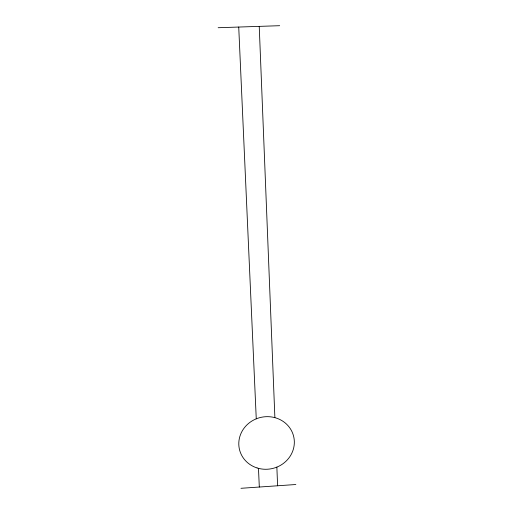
<?xml version="1.0" encoding="UTF-8"?>
<svg xmlns="http://www.w3.org/2000/svg" width="514" height="514" viewBox="0 0 514 514"><rect width="100%" height="100%" fill="white"/><g stroke="black" fill="none" stroke-linecap="round" stroke-linejoin="round"><path stroke-width="0.77" d="M240.963 488.3L295.846 484.516M218.154 27.724L279.674 25.7M238.727 27.043L256.261 418.826M258.471 468.357L259.313 487.034M259.236 26.375L274.881 417.644M276.86 467.117L277.605 485.775M257.096 467.958A27.872 26.214 -14.1 0 0 293.912 437.613A27.872 26.214 -14.1 0 0 248.68 423.337A27.872 26.214 -14.1 0 0 257.096 467.958"/></g></svg>
